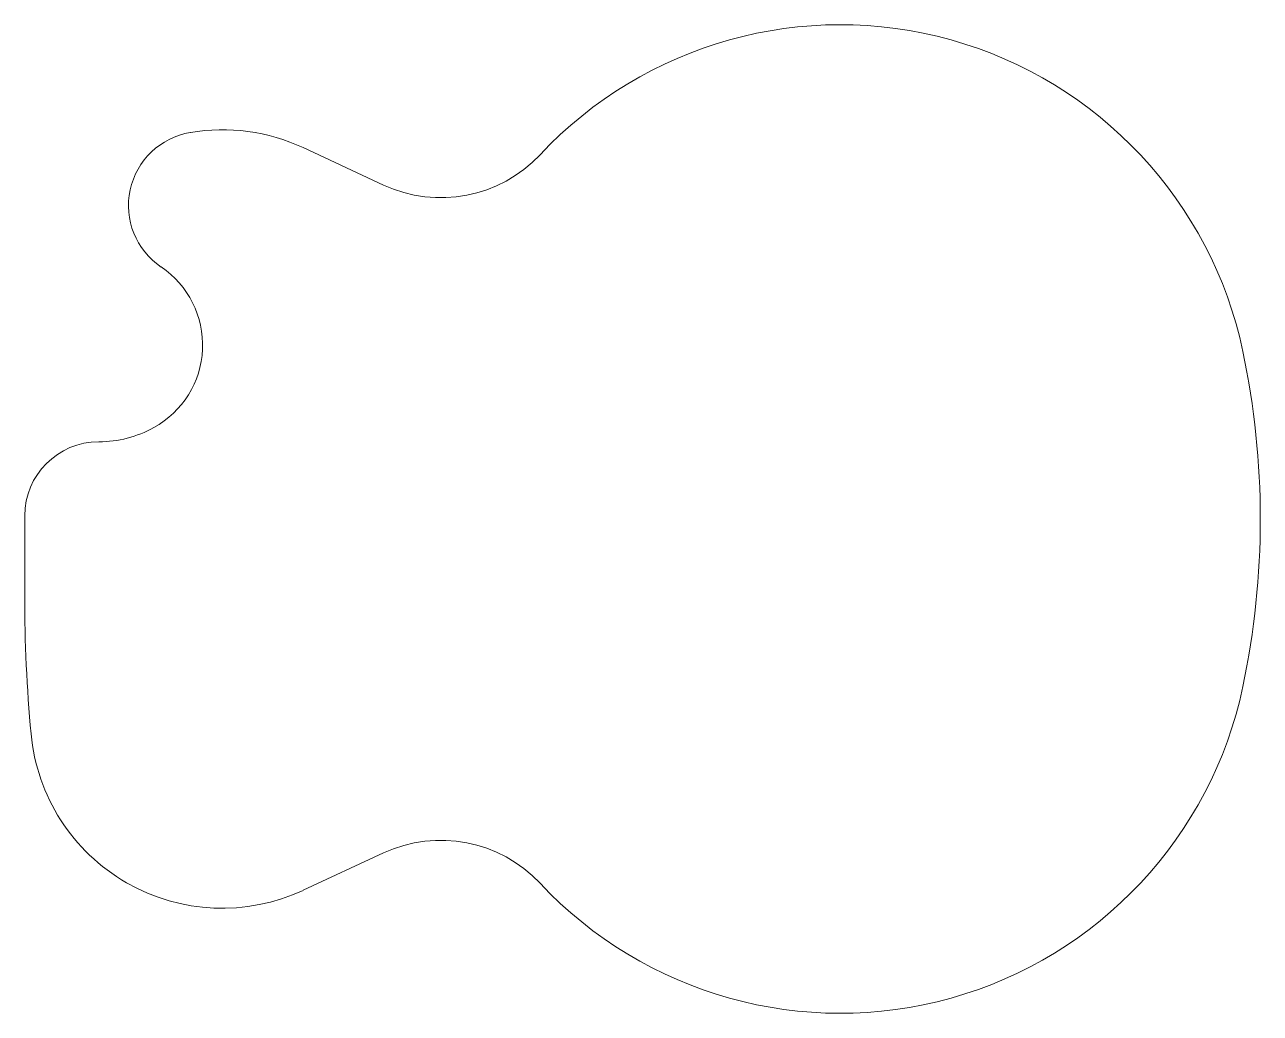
# Model space of a CAD drawing. Header units: inches. Extents: x 1 to 21, y 0.4 to 16.4.
import ezdxf

# ---------------------------------------------------------------- set-up
doc = ezdxf.new("R2010")
doc.units = ezdxf.units.IN
doc.header["$MEASUREMENT"] = 0
doc.layers.add('VISIBLE', color=7, linetype='Continuous', lineweight=0)

msp = doc.modelspace()

# ---------------------------------------------------------------- linework, layer by layer
at = {"layer": 'VISIBLE'}
for p, q in [((6.809, 13.773), (5.507, 14.378)), ((1, 8.418), (1, 7.118)), ((5.507, 2.358), (6.809, 2.963))]:
    msp.add_line(p, q, dxfattribs=at)
for centre, radius, start, end in [((14.2, 9.707), 6.661, 11.8757, 136.8431), ((3.88, 13.441), 1.2, 99.5614, 235.9673), ((4.197, 11.561), 3.107, 65.0647, 99.5614), ((7.736, 15.768), 2.2, 245.0647, 316.8431), ((2.355, 11.183), 1.525, 298.8899, 55.9673), ((7.831, 8.368), 13.169, 348.1243, 11.8757), ((2.2, 11.464), 1.846, 270, 298.8899), ((2.2, 8.418), 1.2, 90, 180), ((25.263, 7.118), 24.263, 180, 185.2685), ((14.2, 7.029), 6.661, 223.1569, 348.1243), ((4.197, 5.175), 3.107, 185.2685, 294.9353), ((7.736, 0.968), 2.2, 43.1569, 114.9353)]:
    msp.add_arc(centre, radius, start, end, dxfattribs=at)

doc.saveas('drawing.dxf')
